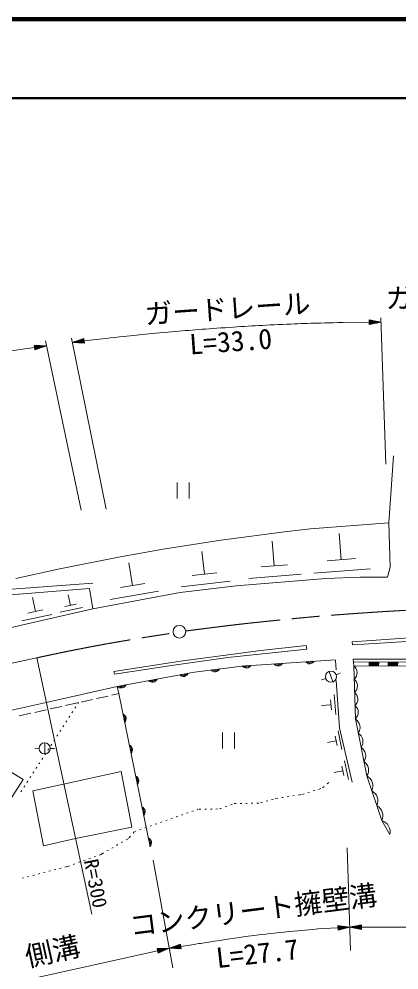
# Model space of a CAD drawing. Units: millimetres, scale not verified. Extents: x 40000 to 680000, y 20000 to 380000.
# Drawn here: x 448087 to 496132, y 259839 to 380000 of the extents above; entities that cross this region are included whole.
import ezdxf
from ezdxf.enums import TextEntityAlignment as Align

# ---------------------------------------------------------------- set-up
doc = ezdxf.new("R2010")
doc.units = ezdxf.units.MM
doc.header["$LTSCALE"] = 1000
doc.linetypes.add('CHAIN', pattern=[18.5, 12, -1.5, 3.5, -1.5])
for name, color, linetype, lineweight in [('M-BGD', 7, 'Continuous', 13), ('M-BMK', 2, 'CHAIN', 13), ('M-BMK-SRVR', 3, 'Continuous', 13), ('M-STR-HTXT', 7, 'Continuous', 13), ('M-STR-STRD', 7, 'Continuous', 13), ('M-TTL', 2, 'Continuous', 140), ('M-TTL-LINE', 7, 'Continuous', 50)]:
    doc.layers.add(name, color=color, linetype=linetype, lineweight=lineweight)
doc.styles.add('ＭＳ ゴシック', font='')
doc.styles.get('ＭＳ ゴシック').set_extended_font_data('MS Gothic')

msp = doc.modelspace()

# ---------------------------------------------------------------- linework, layer by layer
at = {"layer": 'M-BGD'}
for p, q in [((495453, 324796), (494861, 316329)), ((468097, 321431), (468097, 319431)), ((469597, 319431), (469597, 321431)), ((484955, 315567), (494861, 316329)), ((494861, 316329), (495030, 310741)), ((473609, 314128), (481991, 315228)), ((481991, 315228), (484955, 315567)), ((488833, 311678), (488567, 315010)), ((466328, 313027), (473609, 314128)), ((480353, 310920), (480106, 314024)), ((460655, 312011), (466328, 313027)), ((471538, 309853), (471196, 312734)), ((453035, 310487), (460655, 312011)), ((462455, 308411), (461966, 311271)), ((490618, 311820), (487048, 311535)), ((447701, 309302), (453035, 310487)), ((473081, 310036), (469994, 309670)), ((482016, 311053), (478690, 310788)), ((492517, 310535), (485376, 309965)), ((495030, 310741), (494691, 309471)), ((474771, 308984), (468597, 308252)), ((486902, 309302), (475557, 308370)), ((483784, 309856), (477134, 309325)), ((491220, 309471), (486902, 309302)), ((494691, 309471), (491220, 309471)), ((444061, 307016), (457015, 308032)), ((444823, 307778), (457438, 308709)), ((457015, 308032), (457438, 305492)), ((465728, 307710), (459600, 306662)), ((463987, 308673), (460923, 308149)), ((475557, 308370), (468445, 307524)), ((450165, 305129), (449787, 306902)), ((454596, 305904), (454314, 307227)), ((468445, 307524), (457438, 305492)), ((441859, 301936), (457438, 305492)), ((451115, 305331), (449215, 304926)), ((456135, 305639), (453299, 305034)), ((455305, 306055), (453887, 305753)), ((452226, 304774), (448427, 303964)), ((488111, 298951), (488170, 297783)), ((516220, 299057), (490342, 299125)), ((490342, 299125), (490405, 298271)), ((511761, 298139), (490405, 298271)), ((511764, 298639), (490408, 298771)), ((492365, 298759), (492362, 298259)), ((493562, 298351), (492362, 298359)), ((493563, 298551), (492363, 298559)), ((493563, 298451), (492363, 298459)), ((493564, 298651), (492364, 298659)), ((493562, 298251), (493565, 298751)), ((494765, 298744), (494761, 298244)), ((495962, 298337), (494762, 298344)), ((495963, 298537), (494763, 298544)), ((495963, 298437), (494763, 298444)), ((495964, 298637), (494764, 298644)), ((495961, 298237), (495965, 298737)), ((487284, 297567), (487763, 296252)), ((488183, 297143), (488701, 297326)), ((451511, 293638), (460486, 295670)), ((460486, 295670), (460693, 294757)), ((486864, 296676), (486346, 296493)), ((488172, 296432), (488595, 290421)), ((457883, 294129), (459347, 294456)), ((459835, 294565), (460693, 294757)), ((464659, 275398), (460693, 294757)), ((487929, 294656), (488145, 292131)), ((427297, 288220), (451511, 293638)), ((453979, 293258), (455443, 293585)), ((455525, 293515), (455591, 293618)), ((455931, 293694), (457395, 294020)), ((487532, 293350), (486354, 293250)), ((487478, 293981), (487586, 292719)), ((448124, 291951), (449588, 292277)), ((450076, 292386), (451539, 292713)), ((452027, 292822), (453491, 293149)), ((454767, 292339), (454875, 292507)), ((455146, 292927), (455254, 293095)), ((454008, 291162), (454117, 291330)), ((454388, 291750), (454496, 291918)), ((453250, 289985), (453358, 290153)), ((453629, 290573), (453738, 290742)), ((473835, 289826), (473835, 287826)), ((475335, 287826), (475335, 289826)), ((488430, 290051), (488911, 287712)), ((488595, 290421), (490204, 283563)), ((451340, 288533), (451333, 287133)), ((452112, 288220), (452221, 288388)), ((452492, 288808), (452600, 288976)), ((452871, 289397), (452979, 289565)), ((488203, 288786), (487111, 288562)), ((488083, 289371), (488323, 288201)), ((448633, 283902), (442452, 287627)), ((450636, 287843), (450087, 287851)), ((451354, 287043), (451462, 287211)), ((451733, 287631), (451842, 287800)), ((452036, 287823), (452585, 287814)), ((450596, 285866), (450704, 286034)), ((450975, 286455), (451083, 286623)), ((489247, 286263), (489728, 283924)), ((449837, 284689), (449946, 284857)), ((450217, 285278), (450325, 285446)), ((453713, 283309), (460994, 284918)), ((460994, 284918), (462349, 277890)), ((489020, 284997), (487928, 284773)), ((488900, 285582), (489140, 284412)), ((441944, 273657), (448633, 283902)), ((449079, 283513), (449187, 283681)), ((449458, 284101), (449567, 284269)), ((448321, 282336), (448429, 282504)), ((448700, 282924), (448808, 283092)), ((453713, 283309), (449818, 282462)), ((449818, 282462), (451173, 275520)), ((485296, 282462), (485487, 282520)), ((485966, 282664), (486270, 282756)), ((486458, 282862), (486673, 283036)), ((487061, 283351), (487275, 283526)), ((479345, 281170), (479537, 281225)), ((480018, 281362), (480256, 281431)), ((480468, 281488), (480812, 281542)), ((481306, 281620), (481503, 281651)), ((481997, 281728), (482195, 281759)), ((482689, 281837), (482886, 281868)), ((483380, 281945), (483724, 281999)), ((483843, 282024), (484147, 282115)), ((484626, 282260), (484817, 282317)), ((470604, 280093), (470745, 280142)), ((470745, 280142), (470757, 280143)), ((470884, 280145), (471090, 280148)), ((471590, 280156), (471790, 280160)), ((472290, 280168), (472490, 280171)), ((472990, 280179), (473196, 280183)), ((473445, 280217), (473689, 280306)), ((474159, 280477), (474347, 280545)), ((474817, 280716), (475060, 280805)), ((475119, 280826), (475120, 280826)), ((475277, 280871), (475552, 280875)), ((476052, 280881), (476252, 280884)), ((476752, 280891), (476952, 280893)), ((477452, 280900), (477652, 280903)), ((478151, 280909), (478426, 280913)), ((478625, 280964), (478864, 281033)), ((466638, 278712), (466827, 278777)), ((467299, 278942), (467488, 279008)), ((467960, 279172), (468149, 279238)), ((468621, 279402), (468810, 279468)), ((469282, 279633), (469471, 279699)), ((469943, 279863), (470132, 279929)), ((462349, 277890), (455237, 276451)), ((463333, 277560), (463522, 277626)), ((463994, 277790), (464183, 277856)), ((464655, 278021), (464844, 278086)), ((465316, 278251), (465505, 278317)), ((465977, 278481), (466166, 278547)), ((451173, 275520), (455237, 276451)), ((461627, 276286), (461925, 276460)), ((462032, 276545), (462189, 276731)), ((462511, 277114), (462668, 277300)), ((462720, 277346), (462861, 277395)), ((459814, 275226), (459987, 275327)), ((460419, 275580), (460591, 275681)), ((461023, 275933), (461196, 276034)), ((457578, 274125), (457766, 274192)), ((458237, 274360), (458481, 274447)), ((458481, 274447), (458778, 274621)), ((459210, 274873), (459383, 274974)), ((453898, 272844), (454227, 272929)), ((454227, 272929), (454470, 273016)), ((454941, 273184), (455129, 273251)), ((455600, 273419), (455789, 273486)), ((456259, 273654), (456448, 273721)), ((456919, 273890), (457107, 273957)), ((449155, 271614), (449348, 271664)), ((449832, 271789), (450026, 271840)), ((450510, 271965), (450704, 272015)), ((451188, 272141), (451381, 272191)), ((451865, 272316), (452059, 272367)), ((452543, 272492), (452736, 272542)), ((453220, 272668), (453414, 272718)), ((448477, 271438), (448671, 271488))]:
    msp.add_line(p, q, dxfattribs=at)
for points in [[(460486, 295670), (470279, 297477), (476246, 298248), (488094, 299047)], [(494994, 276938), (493966, 278708), (492048, 284369), (490615, 291563), (490405, 298271)]]:
    msp.add_lwpolyline(points, dxfattribs=at)
for centre in [(487523, 296909), (451336, 287833)]:
    msp.add_circle(centre, 700, dxfattribs=at)
for centre, radius, start, end in [((476846, 298643), 654, 216.63897, 331.08081), ((476846, 298643), 523, 226.45021, 321.26957), ((476846, 298643), 392, 248.32666, 299.39312), ((480837, 298912), 654, 216.63897, 331.08081), ((480837, 298912), 523, 226.45021, 321.26957), ((480837, 298912), 392, 248.32666, 299.39312), ((484828, 299182), 654, 216.63897, 331.08081), ((484828, 299182), 523, 226.45021, 321.26957), ((484828, 299182), 392, 248.32666, 299.39312), ((489752, 297411), 1080, 310.80038, 52.77521), ((468879, 297579), 654, 223.23098, 337.67282), ((468879, 297579), 523, 233.04222, 327.86158), ((468879, 297579), 392, 254.91867, 305.98513), ((472854, 298167), 654, 220.14016, 334.582), ((472854, 298167), 523, 229.9514, 324.77076), ((472854, 298167), 392, 251.82785, 302.89431), ((461012, 296127), 654, 223.23098, 337.67282), ((461012, 296127), 523, 233.04222, 327.86158), ((461012, 296127), 392, 254.91867, 305.98513), ((464945, 296853), 654, 223.23098, 337.67282), ((464945, 296853), 523, 233.04222, 327.86158), ((464945, 296853), 392, 254.91867, 305.98513), ((489804, 295734), 1080, 310.80038, 52.77521), ((489857, 294057), 1080, 310.80038, 52.77521), ((489909, 292381), 1080, 310.80038, 52.77521), ((460980, 291590), 654, 314.3575, 68.79933), ((460980, 291590), 523, 324.16873, 58.9881), ((460980, 291590), 392, 346.04519, 37.11164), ((489959, 290498), 1251, 324.13683, 58.40529), ((490318, 288699), 1251, 324.13683, 58.40529), ((461783, 287671), 654, 314.3575, 68.79933), ((461783, 287671), 523, 324.16873, 58.9881), ((461783, 287671), 392, 346.04519, 37.11164), ((490676, 286900), 1251, 324.13683, 58.40529), ((491034, 285102), 1251, 324.13683, 58.40529), ((462586, 283752), 654, 314.3575, 68.79933), ((462586, 283752), 523, 324.16873, 58.9881), ((462586, 283752), 392, 346.04519, 37.11164), ((491383, 283092), 1440, 334.9572, 62.47046), ((492022, 281205), 1440, 334.9572, 62.47046), ((463389, 279834), 654, 314.3575, 68.79933), ((463389, 279834), 523, 324.16873, 58.9881), ((463389, 279834), 392, 346.04519, 37.11164), ((492661, 279318), 1440, 334.9572, 62.47046), ((493521, 277266), 1509, 347.44545, 72.83732), ((464192, 275915), 654, 314.3575, 68.79933), ((464192, 275915), 523, 324.16873, 58.9881), ((464192, 275915), 392, 346.04519, 37.11164)]:
    msp.add_arc(centre, radius, start, end, dxfattribs=at)
at = {"layer": 'M-BMK'}
msp.add_line((371200, 282263), (450350, 299284), dxfattribs=at)
for points, knots in [([(469169, 302672), (474368, 303338), (475729, 303517), (479946, 303949), (483783, 304342), (485935, 304549), (489782, 304823), (495256, 305214), (498327, 305393), (503813, 305540), (508671, 305671), (510272, 305670), (516255, 305629)], [0, 0, 0, 0, 1, 1, 1, 2, 2, 2, 3, 3, 3, 4, 4, 4, 4]), ([(450350, 299284), (453221, 299900), (453968, 300060), (456297, 300508), (458605, 300953), (459901, 301183), (462219, 301571), (464314, 301921), (464988, 302024), (467592, 302415)], [0, 0, 0, 0, 1, 1, 1, 2, 2, 2, 3, 3, 3, 3])]:
    msp.add_open_spline(points, degree=3, knots=knots, dxfattribs=at)
at = {"layer": 'M-BMK-SRVR'}
msp.add_line((457307, 266909), (450350, 299284), dxfattribs=at)
msp.add_circle((468374, 302580), 800, dxfattribs=at)
at = {"layer": 'M-STR-HTXT'}
for p, q in [((492367, 341690), (489073, 341657)), ((493867, 341705), (492364, 341990)), ((492364, 341990), (492370, 341390)), ((492664, 341933), (492364, 341930)), ((492365, 341870), (492965, 341876)), ((493266, 341819), (492366, 341810)), ((492366, 341750), (493566, 341762)), ((493867, 341705), (492367, 341690)), ((492367, 341630), (493567, 341642)), ((493268, 341579), (492368, 341570)), ((492369, 341510), (492969, 341516)), ((492669, 341453), (492369, 341450)), ((493867, 341705), (492370, 341390)), ((494470, 323768), (493849, 342231)), ((451417, 339318), (455963, 317952)), ((459091, 318076), (454721, 339667)), ((454826, 339144), (456281, 339619)), ((454826, 339144), (456316, 339321)), ((454826, 339144), (456351, 339023)), ((456309, 339381), (455117, 339239)), ((456323, 339262), (455131, 339120)), ((455408, 339334), (456302, 339440)), ((455436, 339096), (456330, 339202)), ((456295, 339500), (455699, 339429)), ((456337, 339142), (455741, 339072)), ((455990, 339524), (456288, 339560)), ((456046, 339047), (456344, 339083)), ((456351, 339023), (456281, 339619)), ((456316, 339321), (459018, 339643)), ((450064, 338490), (448510, 338279)), ((451550, 338692), (450023, 338787)), ((450023, 338787), (450104, 338193)), ((450329, 338768), (450031, 338728)), ((450039, 338668), (450634, 338749)), ((450939, 338730), (450047, 338609)), ((450056, 338549), (451245, 338711)), ((451550, 338692), (450064, 338490)), ((450072, 338430), (451261, 338592)), ((450972, 338492), (450080, 338371)), ((450088, 338312), (450682, 338392)), ((450393, 338292), (450096, 338252)), ((451550, 338692), (450104, 338193)), ((490005, 262281), (489577, 275258)), ((467537, 260090), (465052, 273704)), ((489907, 265262), (491408, 265558)), ((491406, 264958), (491408, 265558)), ((488409, 265180), (486580, 265080)), ((489907, 265262), (488393, 265480)), ((488393, 265480), (488426, 264881)), ((488696, 265436), (488396, 265420)), ((488399, 265360), (488998, 265393)), ((489301, 265349), (488403, 265300)), ((488406, 265240), (489604, 265305)), ((489907, 265262), (488409, 265180)), ((488412, 265120), (489611, 265186)), ((489314, 265109), (488416, 265060)), ((488419, 265000), (489018, 265033)), ((488722, 264957), (488422, 264940)), ((489907, 265262), (488426, 264881)), ((489907, 265262), (491406, 264958)), ((489907, 265262), (491407, 265258)), ((491407, 265318), (490207, 265321)), ((491407, 265198), (490207, 265201)), ((490507, 265380), (491407, 265378)), ((490507, 265140), (491407, 265138)), ((491407, 265438), (490807, 265440)), ((491407, 265078), (490807, 265080)), ((491106, 265019), (491406, 265018)), ((491108, 265499), (491408, 265498)), ((567672, 265075), (491407, 265258)), ((465617, 262259), (439119, 256401)), ((467082, 262582), (465553, 262552)), ((465553, 262552), (465682, 261966)), ((465859, 262558), (465566, 262493)), ((465579, 262434), (466164, 262564)), ((466470, 262570), (465591, 262376)), ((465604, 262317), (466776, 262576)), ((467082, 262582), (465617, 262259)), ((465630, 262200), (466802, 262459)), ((466522, 262336), (465643, 262141)), ((465656, 262083), (466242, 262212)), ((465962, 262089), (465669, 262024)), ((467082, 262582), (465682, 261966)), ((467082, 262582), (468519, 263108)), ((467082, 262582), (468564, 262812)), ((467082, 262582), (468610, 262515)), ((468555, 262871), (467369, 262688)), ((468574, 262752), (467388, 262569)), ((467657, 262793), (468546, 262930)), ((467693, 262556), (468583, 262693)), ((468537, 262990), (467944, 262898)), ((468592, 262634), (467999, 262542)), ((468231, 263003), (468528, 263049)), ((468305, 262529), (468601, 262574)), ((468610, 262515), (468519, 263108)), ((468564, 262812), (469934, 263023))]:
    msp.add_line(p, q, dxfattribs=at)
for points, knots in [([(489073, 341657), (485371, 341569), (484407, 341545), (481419, 341412), (478362, 341276), (476650, 341171), (473597, 340961), (470774, 340767), (469193, 340640), (466374, 340386), (463498, 340127), (462578, 340027), (459018, 339643)], [0, 0, 0, 0, 1, 1, 1, 2, 2, 2, 3, 3, 3, 4, 4, 4, 4]), ([(448510, 338279), (442718, 337446), (441210, 337233), (436547, 336458), (432240, 335742), (429824, 335346), (425542, 334493), (422840, 333954), (421965, 333776), (418638, 333044)], [0, 0, 0, 0, 1, 1, 1, 2, 2, 2, 3, 3, 3, 3]), ([(486580, 265080), (484473, 264900), (483930, 264852), (482234, 264682), (480357, 264494), (479304, 264399), (477434, 264150), (475338, 263871), (474171, 263669), (472081, 263352), (471242, 263224), (470979, 263184), (469934, 263023)], [0, 0, 0, 0, 1, 1, 1, 2, 2, 2, 3, 3, 3, 4, 4, 4, 4])]:
    msp.add_open_spline(points, degree=3, knots=knots, dxfattribs=at)
at = {"layer": 'M-STR-STRD'}
for p, q in [((498070, 301843), (490204, 301317)), ((484408, 300831), (478679, 300212)), ((484480, 300392), (484408, 300831)), ((490204, 301317), (490233, 300937)), ((490233, 300937), (498523, 301429)), ((467384, 298329), (474498, 299330)), ((478679, 300212), (468512, 298876)), ((474498, 299330), (484480, 300392)), ((468512, 298876), (460095, 297552)), ((460164, 297216), (467384, 298329)), ((460095, 297552), (460164, 297216))]:
    msp.add_line(p, q, dxfattribs=at)
at = {"layer": 'M-TTL'}
msp.add_line((680000, 380000), (40000, 380000), dxfattribs=at)
at = {"layer": 'M-TTL-LINE'}
msp.add_line((40000, 370000), (680000, 370000), dxfattribs=at)

# ---------------------------------------------------------------- texts
at = {"layer": 'M-BMK-SRVR', "style": 'ＭＳ ゴシック'}
msp.add_text('R=300', height=1833, rotation=281.142, dxfattribs=at).set_placement((457178, 273835), align=Align.MIDDLE_LEFT)
at = {"layer": 'M-STR-HTXT', "style": 'ＭＳ ゴシック'}
for s, rotation, p in [('ガードレール', 359.862, (494458, 342700)), ('ガードレール', 3.876, (464111, 340651)), ('L=33.0', 4.149, (469779, 336836)), ('コンクリート擁壁溝', 7.313, (462338, 263342)), ('側溝', 12.465, (449337, 259449)), ('L=27.7', 6.431, (473244, 259305))]:
    msp.add_text(s, height=2566, rotation=rotation, dxfattribs=at).set_placement(p, align=Align.BOTTOM_LEFT)

doc.saveas('drawing.dxf')
